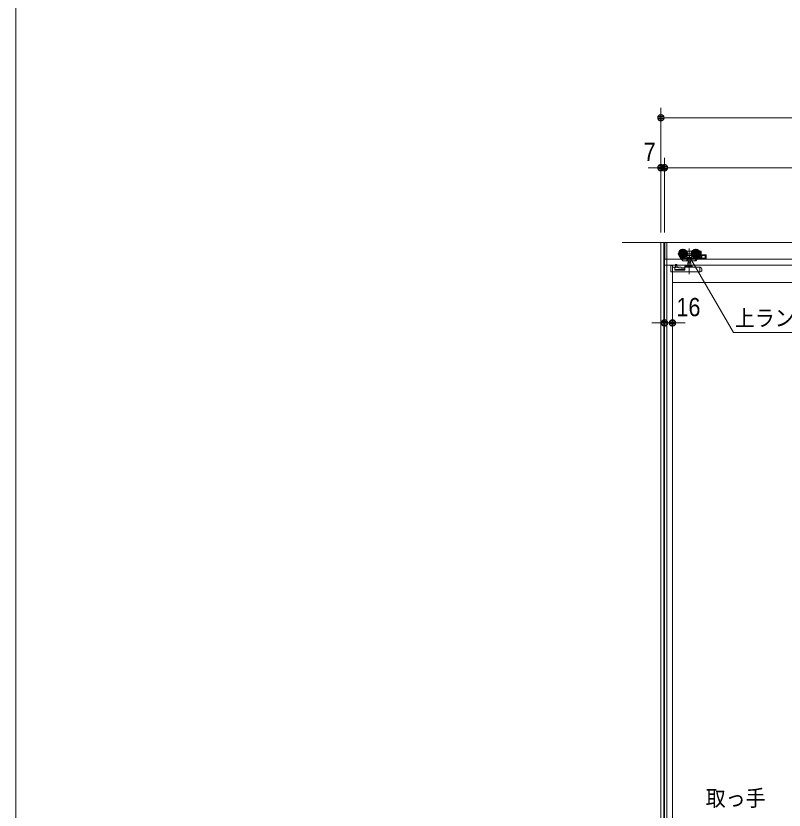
# Model space of a CAD drawing. Units: millimetres, scale not verified. Extents: x -6062 to 6062, y -3045 to 3045.
# Drawn here: x -5788 to -4248, y -737 to 854 of the extents above; entities that cross this region are included whole.
import ezdxf
from ezdxf.enums import TextEntityAlignment as Align

# ---------------------------------------------------------------- set-up
doc = ezdxf.new("R2010")
doc.units = ezdxf.units.MM
doc.header["$LTSCALE"] = 20
for name, color, linetype, lineweight in [('0-0_2寸法-2', 7, 'Continuous', 9), ('0-1_0', 7, 'Continuous', 9), ('0-2_2寸法-1', 7, 'Continuous', 9), ('0-3_2寸法-3', 7, 'Continuous', 9), ('0-4_3一般', 7, 'Continuous', 9), ('0-5_1図面枠', 7, 'Continuous', 9)]:
    doc.layers.add(name, color=color, linetype=linetype, lineweight=lineweight)
doc.styles.add('ＭＳ ゴシック', font='')
doc.styles.add('ＭＳ Ｐゴシック', font='')
doc.styles.get('ＭＳ ゴシック').set_extended_font_data('MS Gothic')
doc.styles.get('ＭＳ Ｐゴシック').set_extended_font_data('MS PGothic')

# ---------------------------------------------------------------- blocks, each defined once
blk = doc.blocks.new('_Dot')
at = {"layer": '0-1_0'}
for p, q in [((-10, 0), (-20, 0)), ((9.78, 2), (-9.78, 2)), ((7.99, 6), (-7.99, 6)), ((9.16, -3.98), (-9.16, -3.98)), ((6, -7.98), (-6, -7.98))]:
    blk.add_line(p, q, dxfattribs=at)
for points in [[(10, 0), (9.92, 1.25), (9.69, 2.49), (9.3, 3.68), (8.76, 4.82), (8.09, 5.88), (7.29, 6.85), (6.37, 7.71), (5.36, 8.44), (4.26, 9.05), (3.09, 9.51), (1.87, 9.82), (0.63, 9.98), (-0.63, 9.98), (-1.87, 9.82), (-3.09, 9.51), (-4.26, 9.05), (-5.36, 8.44), (-6.37, 7.71), (-7.29, 6.85), (-8.09, 5.88), (-8.76, 4.82), (-9.3, 3.68), (-9.69, 2.49), (-9.92, 1.25), (-10, 0), (0, 0)], [(-10, 0), (-9.92, -1.25), (-9.69, -2.49), (-9.3, -3.68), (-8.76, -4.82), (-8.09, -5.88), (-7.29, -6.85), (-6.37, -7.71), (-5.36, -8.44), (-4.26, -9.05), (-3.09, -9.51), (-1.87, -9.82), (-0.63, -9.98), (0.63, -9.98), (1.87, -9.82), (3.09, -9.51), (4.26, -9.05), (5.36, -8.44), (6.37, -7.71), (7.29, -6.85), (8.09, -5.88), (8.76, -4.82), (9.3, -3.68), (9.69, -2.49), (9.92, -1.25), (10, 0), (0, 0)]]:
    blk.add_lwpolyline(points, close=True, dxfattribs=at)
blk = doc.blocks.new('グループ-73')
at = {"layer": '0-4_3一般'}
for p, q in [((-55696.5, 8000), (-4456.5, 8000)), ((-54000, 8000), (-54000, -39000))]:
    blk.add_line(p, q, dxfattribs=at)
blk = doc.blocks.new('グループ-74')
at = {"layer": '0-4_3一般'}
for p, q in [((-53262, 7750), (-53262, 7354)), ((-53119.5, 7662), (-53102, 7662)), ((-53102, 7654.4), (-53102, 7659.3)), ((-53102, 7634.4), (-53102, 7654.4)), ((-53002, 7758.4), (-53002, 6738.4)), ((-52902, 7662), (-52884.5, 7662)), ((-52902, 7659.3), (-52902, 7654.4)), ((-52902, 7654.4), (-52902, 7634.4)), ((-52742, 7750), (-52742, 7354)), ((-52599.5, 7662), (-52542, 7662)), ((-52532, 7352), (-52532, 7652)), ((-53064, 7552), (-53460, 7552)), ((-53367.5, 7406.1), (-53371, 7403.9)), ((-53355.5, 7380.1), (-53371, 7403.9)), ((-53305.6, 7303.3), (-53355.5, 7380.1)), ((-53328.8, 7366.5), (-53345.8, 7392.7)), ((-53291.7, 7309.4), (-53328.8, 7366.5)), ((-53074, 7362), (-53320.4, 7362)), ((-53314, 7362), (-53280.8, 7310.9)), ((-53202.2, 7362), (-53280.8, 7310.9)), ((-53111.8, 7452.4), (-53112, 7452.5)), ((-53102, 7398), (-53112, 7398)), ((-53105.9, 7362), (-53105.9, 7282)), ((-53102, 7398), (-53102, 7449.5)), ((-53073.5, 7362), (-53074, 7362)), ((-53058.2, 7372), (-53058.2, 7282)), ((-52945.8, 7282), (-52945.8, 7372)), ((-52945.7, 7371.5), (-52945.8, 7372)), ((-52544, 7552), (-52940, 7552)), ((-52719.3, 7362), (-52930, 7362)), ((-52892, 7398), (-52902, 7398)), ((-52898.1, 7362), (-52898.1, 7282)), ((-52892.2, 7452.4), (-52892, 7452.5)), ((-52713.9, 7362), (-52765.8, 7282)), ((-52691.1, 7342), (-52733.6, 7276.5)), ((-52704.9, 7375.8), (-52707.4, 7372)), ((-52681.1, 7342), (-52703, 7342)), ((-52532, 7342), (-52681.1, 7342)), ((-52562, 7412), (-52628.9, 7412)), ((-52574, 7442), (-52599.5, 7442)), ((-52580.8, 7632), (-52574, 7632)), ((-52564, 7622), (-52564, 7578.7)), ((-52564, 7525.2), (-52564, 7452)), ((-52532, 7352), (-52532, 7342)), ((-52532, 7342), (-52352, 7342)), ((-52352, 7512), (-52512, 7512)), ((-52498.4, 7372), (-52498.4, 7482)), ((-52332, 7492), (-52332, 7362)), ((-54000, 7100), (-30000, 7100)), ((-54000, -38740), (-54000, 7100)), ((-53744, 7074), (-53744, 6860)), ((-53682, 7016), (-53682, 7086)), ((-53602, 7016), (-53682, 7016)), ((-53680, -38740), (-53680, 7100)), ((-53558, 7124.4), (-53558, 7124.4)), ((-53518, 7124.7), (-53557.6, 7124.7)), ((-53517.6, 7124.7), (-53518, 7124.7)), ((-53505.4, 7118.6), (-53505.7, 7119.2)), ((-53498, 7092), (-53498, 7040.2)), ((-53305.6, 7303.3), (-53293, 7311.4)), ((-53273.3, 7281.1), (-53291.7, 7309.4)), ((-53281.2, 7311.1), (-53280.8, 7310.9)), ((-53100, 7272), (-53256.6, 7272)), ((-53182, 7026), (-53182, 7046)), ((-53182, 7026), (-53182, 7006)), ((-53182, 6888), (-53182, 7006)), ((-53172, 7056), (-53055.3, 7056)), ((-53172, 7016), (-52583.8, 7016)), ((-53100.3, 7272), (-53100, 7272)), ((-53055.7, 7272), (-53100, 7272)), ((-53090, 7080), (-52914, 7080)), ((-53065, 7190), (-53065, 7080)), ((-52939, 7190), (-53065, 7190)), ((-53055.9, 7272.1), (-53055.7, 7272)), ((-52948.3, 7272), (-53055.7, 7272)), ((-52948.7, 7056), (-53055.3, 7056)), ((-53051.5, 7272), (-53051.5, 7190)), ((-52952.5, 7190), (-52952.5, 7272)), ((-52948.7, 7056), (-52892, 7056)), ((-52948.1, 7272.1), (-52948.3, 7272)), ((-52904, 7272), (-52948.3, 7272)), ((-52939, 7080), (-52939, 7190)), ((-52777.8, 7272), (-52904, 7272)), ((-52903.7, 7272), (-52904, 7272)), ((-52882, 7046), (-52882, 7026)), ((-52777.8, 7272), (-52772.3, 7272)), ((-52582, 7006.3), (-52582, 7006)), ((-52582, 7006), (-52582, 6826)), ((-52580.3, 7015.3), (-52572.5, 7012.4)), ((-52562.6, 7008.7), (-52572.5, 7012.4)), ((-52562.6, 7008.7), (-52553.9, 7005.4)), ((-53742, 6826), (-52582, 6826)), ((-53582, 6888), (-53582, 6996)), ((-53182, 6926), (-53582, 6926)), ((-53182, 6888), (-53582, 6888)), ((-52582, 6826), (-52562.6, 6833.3)), ((-52527.4, 6846.5), (-52562.6, 6833.3)), ((-52527.4, 6860), (-52527.4, 6846.5)), ((-53680, 6400), (-30320, 6400))]:
    blk.add_line(p, q, dxfattribs=at)
for points in [[(-6330, 7340), (-53990, 7340), (-53990, 8000), (-6330, 8000)], [(-52362, 7372), (-52362, 7482), (-52502, 7482), (-52502, 7372)]]:
    blk.add_lwpolyline(points, close=True, dxfattribs=at)
for points in [[(-53102, 7659.3), (-53102, 7662), (-52902, 7662), (-52902, 7659.3)], [(-53102, 7449.5), (-53102.3, 7449.6), (-53102.5, 7449.7), (-53102.8, 7449.7), (-53103, 7449.8), (-53103.3, 7449.9), (-53103.5, 7449.9), (-53103.8, 7450), (-53104, 7450.1), (-53104.3, 7450.2), (-53104.5, 7450.2), (-53104.8, 7450.3), (-53105, 7450.4), (-53105.3, 7450.5), (-53105.5, 7450.5), (-53105.8, 7450.6), (-53106, 7450.7), (-53106.3, 7450.8), (-53106.5, 7450.8), (-53106.8, 7450.9), (-53107, 7451), (-53107.3, 7451.1), (-53107.5, 7451.1), (-53107.8, 7451.2), (-53108, 7451.3), (-53108.3, 7451.4), (-53108.5, 7451.4), (-53108.8, 7451.5), (-53109, 7451.6), (-53109.3, 7451.7), (-53109.5, 7451.7), (-53109.8, 7451.8), (-53110, 7451.9), (-53110.3, 7452), (-53110.5, 7452), (-53110.8, 7452.1), (-53111, 7452.2), (-53111.3, 7452.3), (-53111.5, 7452.3), (-53111.8, 7452.4)], [(-52902, 7449.5), (-52902, 7398), (-53102, 7398)], [(-53058.2, 7372), (-53058.3, 7371.5), (-53058.4, 7371), (-53058.5, 7370.5), (-53058.6, 7370.1), (-53058.8, 7369.6), (-53058.9, 7369.2), (-53059.1, 7368.8), (-53059.3, 7368.4), (-53059.6, 7368), (-53059.8, 7367.6), (-53060.1, 7367.2), (-53060.4, 7366.9), (-53060.8, 7366.5), (-53061.1, 7366.2), (-53061.5, 7365.9), (-53061.9, 7365.6), (-53062.4, 7365.3), (-53062.8, 7365), (-53063.3, 7364.8), (-53063.8, 7364.5), (-53064.3, 7364.3), (-53064.8, 7364.1), (-53065.3, 7363.9), (-53065.9, 7363.7), (-53066.4, 7363.5), (-53066.9, 7363.3), (-53067.4, 7363.1), (-53067.9, 7363), (-53068.4, 7362.8), (-53068.9, 7362.7), (-53069.4, 7362.6), (-53069.9, 7362.5), (-53070.4, 7362.4), (-53071, 7362.3), (-53071.5, 7362.2), (-53072, 7362.1), (-53072.5, 7362.1), (-53073, 7362), (-53073.5, 7362)], [(-52930, 7362), (-52930.5, 7362), (-52931, 7362), (-52931.5, 7362.1), (-52932, 7362.1), (-52932.5, 7362.2), (-52933, 7362.3), (-52933.6, 7362.4), (-52934.1, 7362.5), (-52934.6, 7362.6), (-52935.1, 7362.7), (-52935.6, 7362.8), (-52936.1, 7363), (-52936.6, 7363.1), (-52937.1, 7363.3), (-52937.6, 7363.5), (-52938.1, 7363.7), (-52938.7, 7363.9), (-52939.2, 7364.1), (-52939.7, 7364.3), (-52940.2, 7364.5), (-52940.7, 7364.8), (-52941.2, 7365), (-52941.6, 7365.3), (-52942.1, 7365.6), (-52942.5, 7365.9), (-52942.9, 7366.2), (-52943.2, 7366.5), (-52943.6, 7366.9), (-52943.9, 7367.2), (-52944.2, 7367.6), (-52944.4, 7368), (-52944.7, 7368.4), (-52944.9, 7368.8), (-52945.1, 7369.2), (-52945.2, 7369.6), (-52945.4, 7370.1), (-52945.5, 7370.5), (-52945.6, 7371), (-52945.7, 7371.5)], [(-52902, 7449.5), (-52901.7, 7449.6), (-52901.5, 7449.7), (-52901.2, 7449.7), (-52901, 7449.8), (-52900.7, 7449.9), (-52900.5, 7449.9), (-52900.2, 7450), (-52900, 7450.1), (-52899.7, 7450.2), (-52899.5, 7450.2), (-52899.2, 7450.3), (-52899, 7450.4), (-52898.7, 7450.5), (-52898.5, 7450.5), (-52898.2, 7450.6), (-52898, 7450.7), (-52897.7, 7450.8), (-52897.5, 7450.8), (-52897.2, 7450.9), (-52897, 7451), (-52896.7, 7451.1), (-52896.5, 7451.1), (-52896.2, 7451.2), (-52896, 7451.3), (-52895.7, 7451.4), (-52895.5, 7451.4), (-52895.2, 7451.5), (-52895, 7451.6), (-52894.7, 7451.7), (-52894.5, 7451.7), (-52894.2, 7451.8), (-52894, 7451.9), (-52893.7, 7452), (-52893.5, 7452), (-52893.2, 7452.1), (-52893, 7452.2), (-52892.7, 7452.3), (-52892.5, 7452.3), (-52892.2, 7452.4)], [(-52691.1, 7352), (-52691.1, 7362), (-52713.9, 7362), (-52707.4, 7372)], [(-52658.2, 7392.7), (-52671.6, 7372), (-52562, 7372), (-52562, 7412)], [(-53744, 7074), (-53744, 7084), (-53742, 7084)], [(-53742, 6826), (-53742, 7086), (-53682, 7086)], [(-53557.6, 7124.7), (-53557.7, 7124.7), (-53557.7, 7124.7), (-53557.7, 7124.7), (-53557.7, 7124.7), (-53557.7, 7124.7), (-53557.7, 7124.7), (-53557.7, 7124.7), (-53557.7, 7124.7), (-53557.8, 7124.7), (-53557.8, 7124.7), (-53557.8, 7124.7), (-53557.8, 7124.6), (-53557.8, 7124.6), (-53557.8, 7124.6), (-53557.8, 7124.6), (-53557.8, 7124.6), (-53557.8, 7124.6), (-53557.9, 7124.6), (-53557.9, 7124.6), (-53557.9, 7124.6), (-53557.9, 7124.6), (-53557.9, 7124.6), (-53557.9, 7124.6), (-53557.9, 7124.6), (-53557.9, 7124.6), (-53557.9, 7124.5), (-53557.9, 7124.5), (-53557.9, 7124.5), (-53558, 7124.5), (-53558, 7124.5), (-53558, 7124.5), (-53558, 7124.5), (-53558, 7124.5), (-53558, 7124.5), (-53558, 7124.4), (-53558, 7124.4), (-53558, 7124.4), (-53558, 7124.4), (-53558, 7124.4)], [(-53558, 7062.3), (-53558, 7116), (-53558, 7122.8), (-53558, 7124.4)], [(-53199.9, 6963.7), (-53558, 7002), (-53558, 7062.3), (-53528, 7059.1)], [(-53528, 7059.1), (-53478, 7027.6), (-53182, 6996)], [(-53505.8, 7119.2), (-53505.9, 7119.5), (-53506.1, 7119.8), (-53506.3, 7120.1), (-53506.5, 7120.4), (-53506.7, 7120.6), (-53506.9, 7120.9), (-53507.1, 7121.1), (-53507.3, 7121.4), (-53507.6, 7121.6), (-53507.8, 7121.8), (-53508.1, 7122), (-53508.3, 7122.2), (-53508.6, 7122.4), (-53508.9, 7122.6), (-53509.2, 7122.8), (-53509.5, 7122.9), (-53509.9, 7123.1), (-53510.2, 7123.2), (-53510.5, 7123.3), (-53510.9, 7123.4), (-53511.3, 7123.5), (-53511.6, 7123.6), (-53512, 7123.7), (-53512.3, 7123.8), (-53512.7, 7123.9), (-53513, 7124), (-53513.4, 7124.1), (-53513.8, 7124.2), (-53514.1, 7124.2), (-53514.5, 7124.3), (-53514.8, 7124.3), (-53515.2, 7124.4), (-53515.5, 7124.5), (-53515.9, 7124.5), (-53516.2, 7124.5), (-53516.6, 7124.6), (-53516.9, 7124.6), (-53517.3, 7124.6), (-53517.6, 7124.7)], [(-53498.1, 7092.1), (-53498.1, 7092.8), (-53498.2, 7093.5), (-53498.2, 7094.2), (-53498.2, 7094.9), (-53498.3, 7095.6), (-53498.3, 7096.3), (-53498.4, 7097), (-53498.4, 7097.8), (-53498.5, 7098.5), (-53498.6, 7099.2), (-53498.7, 7099.9), (-53498.8, 7100.6), (-53499, 7101.3), (-53499.1, 7102), (-53499.3, 7102.7), (-53499.4, 7103.4), (-53499.6, 7104), (-53499.8, 7104.7), (-53499.9, 7105.4), (-53500.1, 7106.1), (-53500.3, 7106.8), (-53500.6, 7107.5), (-53500.8, 7108.2), (-53501, 7108.9), (-53501.3, 7109.5), (-53501.5, 7110.2), (-53501.7, 7110.9), (-53502, 7111.5), (-53502.3, 7112.2), (-53502.6, 7112.8), (-53502.8, 7113.5), (-53503.1, 7114.1), (-53503.4, 7114.8), (-53503.7, 7115.4), (-53504.1, 7116.1), (-53504.4, 7116.7), (-53504.7, 7117.3), (-53505, 7118), (-53505.4, 7118.6)], [(-53291.7, 7309.4), (-53291.9, 7309.7), (-53292, 7310), (-53292.1, 7310.2), (-53292.2, 7310.5), (-53292.2, 7310.7), (-53292.2, 7311), (-53292.2, 7311.2), (-53292.2, 7311.4), (-53292.1, 7311.5), (-53292, 7311.7), (-53291.8, 7311.8), (-53291.6, 7312), (-53291.4, 7312.1), (-53291.1, 7312.2), (-53290.8, 7312.2), (-53290.5, 7312.3), (-53290.2, 7312.3), (-53289.8, 7312.4), (-53289.4, 7312.4), (-53288.9, 7312.4), (-53288.5, 7312.3), (-53288, 7312.3), (-53287.5, 7312.3), (-53287.1, 7312.2), (-53286.7, 7312.2), (-53286.2, 7312.1), (-53285.8, 7312.1), (-53285.4, 7312), (-53285, 7312), (-53284.6, 7311.9), (-53284.2, 7311.8), (-53283.8, 7311.8), (-53283.4, 7311.7), (-53283, 7311.6), (-53282.6, 7311.5), (-53282.2, 7311.4), (-53281.9, 7311.3), (-53281.5, 7311.2), (-53281.2, 7311.1)], [(-53105.9, 7282), (-53105.9, 7281.7), (-53105.9, 7281.3), (-53105.8, 7281), (-53105.8, 7280.7), (-53105.7, 7280.4), (-53105.7, 7280.1), (-53105.6, 7279.8), (-53105.6, 7279.4), (-53105.5, 7279.1), (-53105.4, 7278.8), (-53105.4, 7278.5), (-53105.3, 7278.2), (-53105.2, 7277.9), (-53105.1, 7277.6), (-53105, 7277.3), (-53104.9, 7276.9), (-53104.8, 7276.6), (-53104.7, 7276.3), (-53104.6, 7276), (-53104.4, 7275.7), (-53104.3, 7275.4), (-53104.2, 7275.1), (-53104, 7274.8), (-53103.8, 7274.6), (-53103.7, 7274.3), (-53103.5, 7274.1), (-53103.3, 7273.8), (-53103.1, 7273.6), (-53102.9, 7273.4), (-53102.7, 7273.2), (-53102.5, 7273), (-53102.2, 7272.9), (-53102, 7272.7), (-53101.7, 7272.6), (-53101.5, 7272.4), (-53101.2, 7272.3), (-53100.9, 7272.2), (-53100.6, 7272.1), (-53100.3, 7272)], [(-53058.2, 7282), (-53058.2, 7281.7), (-53058.2, 7281.4), (-53058.2, 7281.2), (-53058.2, 7280.9), (-53058.2, 7280.6), (-53058.2, 7280.3), (-53058.2, 7280.1), (-53058.2, 7279.8), (-53058.2, 7279.5), (-53058.2, 7279.2), (-53058.2, 7278.9), (-53058.2, 7278.7), (-53058.2, 7278.4), (-53058.2, 7278.1), (-53058.1, 7277.8), (-53058.1, 7277.5), (-53058.1, 7277.2), (-53058.1, 7276.9), (-53058.1, 7276.7), (-53058.1, 7276.4), (-53058.1, 7276.1), (-53058.1, 7275.8), (-53058, 7275.5), (-53058, 7275.3), (-53057.9, 7275), (-53057.9, 7274.7), (-53057.8, 7274.5), (-53057.7, 7274.3), (-53057.6, 7274), (-53057.5, 7273.8), (-53057.3, 7273.6), (-53057.2, 7273.4), (-53057, 7273.2), (-53056.9, 7273), (-53056.7, 7272.8), (-53056.5, 7272.6), (-53056.3, 7272.4), (-53056.1, 7272.3), (-53055.9, 7272.1)], [(-52945.8, 7282), (-52945.8, 7281.7), (-52945.8, 7281.4), (-52945.8, 7281.2), (-52945.8, 7280.9), (-52945.8, 7280.6), (-52945.8, 7280.3), (-52945.8, 7280.1), (-52945.8, 7279.8), (-52945.8, 7279.5), (-52945.8, 7279.2), (-52945.8, 7278.9), (-52945.8, 7278.7), (-52945.8, 7278.4), (-52945.8, 7278.1), (-52945.9, 7277.8), (-52945.9, 7277.5), (-52945.9, 7277.2), (-52945.9, 7276.9), (-52945.9, 7276.7), (-52945.9, 7276.4), (-52945.9, 7276.1), (-52945.9, 7275.8), (-52946, 7275.5), (-52946, 7275.3), (-52946.1, 7275), (-52946.1, 7274.7), (-52946.2, 7274.5), (-52946.3, 7274.3), (-52946.4, 7274), (-52946.5, 7273.8), (-52946.7, 7273.6), (-52946.8, 7273.4), (-52947, 7273.2), (-52947.1, 7273), (-52947.3, 7272.8), (-52947.5, 7272.6), (-52947.7, 7272.4), (-52947.9, 7272.3), (-52948.1, 7272.1)], [(-52898.1, 7282), (-52898.1, 7281.7), (-52898.1, 7281.3), (-52898.2, 7281), (-52898.2, 7280.7), (-52898.3, 7280.4), (-52898.3, 7280.1), (-52898.4, 7279.8), (-52898.4, 7279.4), (-52898.5, 7279.1), (-52898.6, 7278.8), (-52898.6, 7278.5), (-52898.7, 7278.2), (-52898.8, 7277.9), (-52898.9, 7277.6), (-52899, 7277.3), (-52899.1, 7276.9), (-52899.2, 7276.6), (-52899.3, 7276.3), (-52899.4, 7276), (-52899.6, 7275.7), (-52899.7, 7275.4), (-52899.8, 7275.1), (-52900, 7274.8), (-52900.2, 7274.6), (-52900.3, 7274.3), (-52900.5, 7274.1), (-52900.7, 7273.8), (-52900.9, 7273.6), (-52901.1, 7273.4), (-52901.3, 7273.2), (-52901.5, 7273), (-52901.8, 7272.9), (-52902, 7272.7), (-52902.3, 7272.6), (-52902.5, 7272.4), (-52902.8, 7272.3), (-52903.1, 7272.2), (-52903.4, 7272.1), (-52903.7, 7272)], [(-52742, 7272), (-52772.3, 7272), (-52765.8, 7282)], [(-52572.5, 7012.4), (-52572.8, 7012.3), (-52573.1, 7012.2), (-52573.4, 7012.1), (-52573.7, 7012), (-52574, 7012), (-52574.3, 7011.8), (-52574.6, 7011.7), (-52574.9, 7011.6), (-52575.2, 7011.5), (-52575.5, 7011.4), (-52575.8, 7011.3), (-52576.1, 7011.2), (-52576.4, 7011.1), (-52576.7, 7011), (-52577, 7010.9), (-52577.3, 7010.7), (-52577.6, 7010.6), (-52577.9, 7010.5), (-52578.2, 7010.4), (-52578.5, 7010.2), (-52578.8, 7010.1), (-52579.1, 7010), (-52579.4, 7009.8), (-52579.6, 7009.7), (-52579.9, 7009.5), (-52580.1, 7009.3), (-52580.4, 7009.2), (-52580.6, 7009), (-52580.8, 7008.8), (-52580.9, 7008.5), (-52581.1, 7008.3), (-52581.3, 7008.1), (-52581.4, 7007.9), (-52581.5, 7007.6), (-52581.6, 7007.4), (-52581.7, 7007.1), (-52581.8, 7006.8), (-52581.9, 7006.6), (-52582, 7006.3)], [(-53744, 6860), (-53743.4, 6853.7), (-53742, 6848.8)], [(-52502, 6930.5), (-52502, 6860), (-52527.4, 6860)]]:
    blk.add_lwpolyline(points, dxfattribs=at)
for centre, radius in [((-53262, 7552), 180), ((-53262, 7552), 160), ((-53262, 7552), 130), ((-53262, 7552), 126), ((-53262, 7552), 104), ((-52742, 7552), 180), ((-52742, 7552), 160), ((-52742, 7552), 130), ((-52742, 7552), 126), ((-52742, 7552), 104), ((-53262, 7552), 74), ((-53262, 7552), 60), ((-52742, 7552), 74), ((-52742, 7552), 60)]:
    blk.add_circle(centre, radius, dxfattribs=at)
for centre, radius, start, end in [((-53262, 7552), 190, 327.3631, 32.6369), ((-52742, 7552), 190, 147.3631, 212.6369), ((-52542, 7652), 10, 0, 90), ((-53320.4, 7372), 10, 213, 270), ((-52719.3, 7372), 10, 270, 327), ((-52681.1, 7352), 10, 180, 270), ((-52584, 7462), 20, 270, 0), ((-52574, 7622), 10, 0, 90), ((-52574, 7452), 10, 270, 0), ((-52512, 7532), 20, 180, 270), ((-52352, 7492), 20, 0, 90), ((-52352, 7362), 20, 270, 0), ((-53602, 6996), 20, 0, 90), ((-53256.6, 7292), 20, 213, 270), ((-53172, 7046), 10, 90, 180), ((-53172, 7006), 10, 90, 180), ((-53090, 7068), 12, 90, 180), ((-53090, 7068), 12, 180, 270), ((-52914, 7068), 12, 0, 90), ((-52914, 7068), 12, 270, 0), ((-52892, 7046), 10, 0, 90), ((-52872, 7026), 10, 180, 270), ((-52777.8, 7282), 10, 270, 327), ((-52742, 7282), 10, 270, 327), ((-52583.8, 7006), 10, 69.44395, 90), ((-52582, 6930.5), 80, 0, 69.44395), ((-53202, 6943.8), 20, 0, 83.89836)]:
    blk.add_arc(centre, radius, start, end, dxfattribs=at)
blk = doc.blocks.new('グループ-75')
at = {"layer": '0-4_3一般'}
for name in ['グループ-73', 'グループ-74']:
    blk.add_blockref(name, (0, 0), dxfattribs=at)
blk = doc.blocks.new('グループ-95')
at = {"layer": '0-4_3一般'}
for p, q in [((-53900, 8000), (-54140, 8000)), ((-54140, 8000), (-54140, -39000)), ((-54020, 8000), (-54020, -39000)), ((-53900, -39000), (-53900, 8000)), ((-54140, -39000), (-53900, -39000))]:
    blk.add_line(p, q, dxfattribs=at)
blk = doc.blocks.new('グループ-99')
at = {"layer": '0-5_1図面枠'}
blk.add_lwpolyline([(-80000, 55400), (80000, 55400), (80000, -55400), (-80000, -55400)], close=True, dxfattribs=at)
blk = doc.blocks.new('図面枠')
at = {"layer": '0-5_1図面枠'}
blk.add_blockref('グループ-99', (0, 0), dxfattribs=at)

msp = doc.modelspace()

# ---------------------------------------------------------------- linework, layer by layer
at = {"layer": '0-0_2寸法-2'}
for p, q in [((-4494.5, 420), (-4494.5, 570)), ((-4487.5, 420), (-4487.5, 570)), ((-4507.21, 550), (-4519.92, 550)), ((-4494.5, 550), (-4487.5, 550)), ((-4474.79, 550), (-4462.08, 550)), ((-4487.5, 259), (-4487.3, 259)), ((-4471.5, 258), (-4471.5, 259)), ((-4500.21, 239), (-4512.92, 239)), ((-4487.5, 239), (-4471.5, 239)), ((-4458.79, 239), (-4446.08, 239))]:
    msp.add_line(p, q, dxfattribs=at)
at = {"layer": '0-2_2寸法-1'}
for p, q in [((-4494.5, 570), (-4494.5, 670)), ((-2109.21, 650), (-4481.79, 650)), ((-4487.5, 420), (-4487.5, 570)), ((-3605.21, 550), (-4474.79, 550))]:
    msp.add_line(p, q, dxfattribs=at)
at = {"layer": '0-3_2寸法-3'}
for p, q in [((-4432.71, 373.83), (-4442.49, 373.83)), ((-4433.6, 369.83), (-4441.6, 369.83)), ((-4437.43, 377.83), (-4437.77, 377.83)), ((-4437.43, 377.83), (-4437.77, 377.83))]:
    msp.add_line(p, q, dxfattribs=at)
msp.add_lwpolyline([(-4123.44, 220), (-4349.36, 220), (-4437.6, 372.84)], dxfattribs=at)
msp.add_circle((-4437.6, 372.84), 5.01, dxfattribs=at)
msp.add_circle((-4437.6, 372.84), 5.01, dxfattribs=at)

# ---------------------------------------------------------------- block references
at = {"layer": '0-0_2寸法-2', "xscale": 0.6356201, "yscale": 0.6356201}
for p in [(-4494.5, 550), (-4487.5, 239)]:
    msp.add_blockref('_Dot', p, dxfattribs=at)
at = {"layer": '0-0_2寸法-2', "xscale": 0.6356201, "yscale": 0.6356201, "rotation": 180}
for p in [(-4487.5, 550), (-4471.5, 239)]:
    msp.add_blockref('_Dot', p, dxfattribs=at)
at = {"layer": '0-2_2寸法-1', "xscale": 0.6356201, "yscale": 0.6356201, "rotation": 180}
for p in [(-4494.5, 650), (-4487.5, 550)]:
    msp.add_blockref('_Dot', p, dxfattribs=at)
at = {"layer": '0-4_3一般', "xscale": 0.05, "yscale": 0.05}
for name in ['グループ-75', 'グループ-95']:
    msp.add_blockref(name, (-1787.5, 0), dxfattribs=at)
at = {"layer": '0-5_1図面枠', "xscale": 0.05, "yscale": 0.05}
msp.add_blockref('図面枠', (-1787.5, 0), dxfattribs=at)

# ---------------------------------------------------------------- texts
at = {"layer": '0-0_2寸法-2', "style": 'ＭＳ Ｐゴシック', "width": 0.9}
for s, p in [('7', (-4529.17, 552.48)), ('16', (-4463.33, 241.48))]:
    msp.add_text(s, height=36.66, dxfattribs=at).set_placement(p, align=Align.BOTTOM_LEFT)
at = {"layer": '0-3_2寸法-3', "style": 'ＭＳ ゴシック', "width": 0.9}
for s, p in [('上ランナー', (-4346.33, 222.77)), ('取っ手', (-4404.71, -738.94))]:
    msp.add_text(s, height=32.55, dxfattribs=at).set_placement(p, align=Align.BOTTOM_LEFT)

doc.saveas('drawing.dxf')
